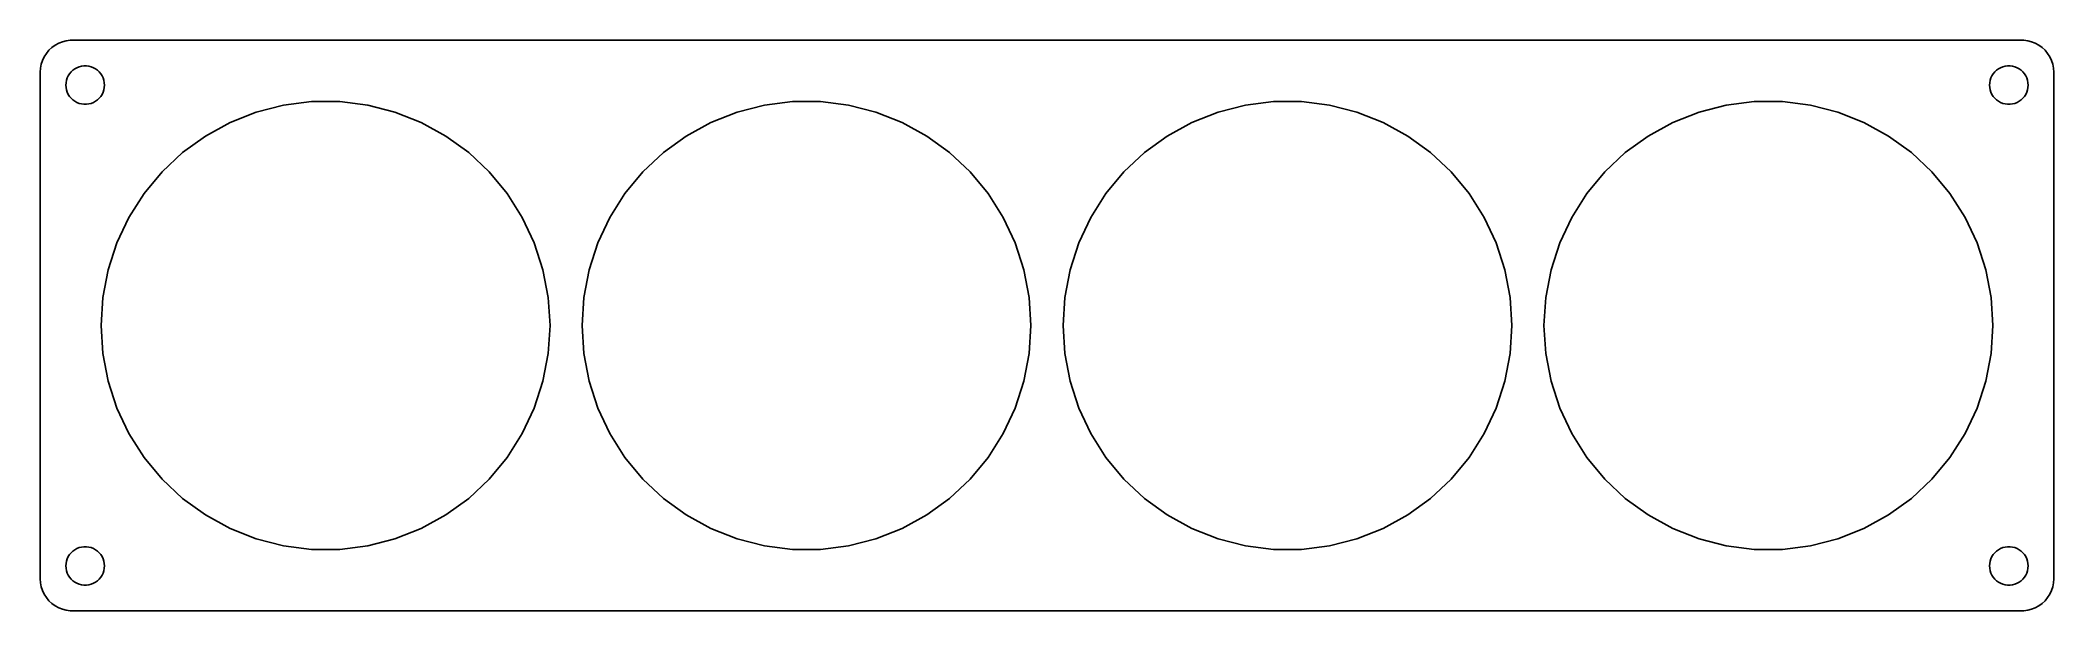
# Model space of a CAD drawing. Header units: metres. Extents: x -157 to 157, y 55 to 143.
import ezdxf

# ---------------------------------------------------------------- set-up
doc = ezdxf.new("R2010")
doc.units = ezdxf.units.M

msp = doc.modelspace()

# ---------------------------------------------------------------- linework, layer by layer
for p, q in [((-156.045, 141.439), (-156.382, 140.909)), ((-155.645, 141.923), (-156.045, 141.439)), ((-155.187, 142.353), (-155.645, 141.923)), ((-154.679, 142.722), (-155.187, 142.353)), ((-154.129, 143.024), (-154.679, 142.722)), ((-153.545, 143.255), (-154.129, 143.024)), ((-152.937, 143.411), (-153.545, 143.255)), ((-152.314, 143.49), (-152.937, 143.411)), ((152.314, 143.49), (-152.314, 143.49)), ((152.937, 143.411), (152.314, 143.49)), ((153.545, 143.255), (152.937, 143.411)), ((154.129, 143.024), (153.545, 143.255)), ((154.679, 142.722), (154.129, 143.024)), ((155.187, 142.353), (154.679, 142.722)), ((155.645, 141.923), (155.187, 142.353)), ((156.045, 141.439), (155.645, 141.923)), ((156.382, 140.909), (156.045, 141.439)), ((-156.961, 139.127), (-157, 138.5)), ((-157, 138.5), (-157, 59.5)), ((-156.843, 139.743), (-156.961, 139.127)), ((-156.649, 140.341), (-156.843, 139.743)), ((-156.382, 140.909), (-156.649, 140.341)), ((-152.629, 137.945), (-152.427, 138.263)), ((-152.427, 138.263), (-152.187, 138.554)), ((-152.187, 138.554), (-151.912, 138.812)), ((-151.912, 138.812), (-151.607, 139.033)), ((-151.607, 139.033), (-151.277, 139.214)), ((-151.277, 139.214), (-150.927, 139.353)), ((-150.927, 139.353), (-150.562, 139.447)), ((-150.562, 139.447), (-150.188, 139.494)), ((-150.188, 139.494), (-149.812, 139.494)), ((-149.812, 139.494), (-149.438, 139.447)), ((-149.438, 139.447), (-149.073, 139.353)), ((-149.073, 139.353), (-148.723, 139.214)), ((-148.723, 139.214), (-148.393, 139.033)), ((-148.393, 139.033), (-148.088, 138.812)), ((-148.088, 138.812), (-147.813, 138.554)), ((-147.813, 138.554), (-147.573, 138.263)), ((-147.573, 138.263), (-147.371, 137.945)), ((147.371, 137.945), (147.573, 138.263)), ((147.573, 138.263), (147.813, 138.554)), ((147.813, 138.554), (148.088, 138.812)), ((148.088, 138.812), (148.393, 139.033)), ((148.393, 139.033), (148.723, 139.214)), ((148.723, 139.214), (149.073, 139.353)), ((149.073, 139.353), (149.438, 139.447)), ((149.438, 139.447), (149.812, 139.494)), ((149.812, 139.494), (150.188, 139.494)), ((150.188, 139.494), (150.562, 139.447)), ((150.562, 139.447), (150.927, 139.353)), ((150.927, 139.353), (151.277, 139.214)), ((151.277, 139.214), (151.607, 139.033)), ((151.607, 139.033), (151.912, 138.812)), ((151.912, 138.812), (152.187, 138.554)), ((152.187, 138.554), (152.427, 138.263)), ((152.427, 138.263), (152.629, 137.945)), ((156.649, 140.341), (156.382, 140.909)), ((156.843, 139.743), (156.649, 140.341)), ((156.961, 139.127), (156.843, 139.743)), ((157, 138.5), (156.961, 139.127)), ((157, 59.5), (157, 138.5)), ((-153, 136.5), (-152.976, 136.876)), ((-152.976, 136.124), (-153, 136.5)), ((-152.976, 136.876), (-152.906, 137.246)), ((-152.906, 135.754), (-152.976, 136.124)), ((-152.906, 137.246), (-152.789, 137.604)), ((-152.789, 135.396), (-152.906, 135.754)), ((-152.789, 137.604), (-152.629, 137.945)), ((-152.629, 135.055), (-152.789, 135.396)), ((-152.427, 134.737), (-152.629, 135.055)), ((-147.371, 135.055), (-147.573, 134.737)), ((-147.371, 137.945), (-147.211, 137.604)), ((-147.211, 135.396), (-147.371, 135.055)), ((-147.211, 137.604), (-147.094, 137.246)), ((-147.094, 135.754), (-147.211, 135.396)), ((-147.094, 137.246), (-147.024, 136.876)), ((-147.024, 136.124), (-147.094, 135.754)), ((-147.024, 136.876), (-147, 136.5)), ((-147, 136.5), (-147.024, 136.124)), ((147, 136.5), (147.024, 136.876)), ((147.024, 136.124), (147, 136.5)), ((147.024, 136.876), (147.094, 137.246)), ((147.094, 135.754), (147.024, 136.124)), ((147.094, 137.246), (147.211, 137.604)), ((147.211, 135.396), (147.094, 135.754)), ((147.211, 137.604), (147.371, 137.945)), ((147.371, 135.055), (147.211, 135.396)), ((147.573, 134.737), (147.371, 135.055)), ((152.629, 135.055), (152.427, 134.737)), ((152.629, 137.945), (152.789, 137.604)), ((152.789, 135.396), (152.629, 135.055)), ((152.789, 137.604), (152.906, 137.246)), ((152.906, 135.754), (152.789, 135.396)), ((152.906, 137.246), (152.976, 136.876)), ((152.976, 136.124), (152.906, 135.754)), ((152.976, 136.876), (153, 136.5)), ((153, 136.5), (152.976, 136.124)), ((-152.187, 134.446), (-152.427, 134.737)), ((-151.912, 134.188), (-152.187, 134.446)), ((-151.607, 133.967), (-151.912, 134.188)), ((-151.277, 133.786), (-151.607, 133.967)), ((-150.927, 133.647), (-151.277, 133.786)), ((-150.562, 133.553), (-150.927, 133.647)), ((-150.188, 133.506), (-150.562, 133.553)), ((-149.812, 133.506), (-150.188, 133.506)), ((-149.438, 133.553), (-149.812, 133.506)), ((-149.073, 133.647), (-149.438, 133.553)), ((-148.723, 133.786), (-149.073, 133.647)), ((-148.393, 133.967), (-148.723, 133.786)), ((-148.088, 134.188), (-148.393, 133.967)), ((-147.813, 134.446), (-148.088, 134.188)), ((-147.573, 134.737), (-147.813, 134.446)), ((-127.402, 130.669), (-123.316, 132.287)), ((-123.316, 132.287), (-119.058, 133.38)), ((-119.058, 133.38), (-114.698, 133.931)), ((-114.698, 133.931), (-110.302, 133.931)), ((-110.302, 133.931), (-105.942, 133.38)), ((-105.942, 133.38), (-101.684, 132.287)), ((-101.684, 132.287), (-97.5977, 130.669)), ((-52.4023, 130.669), (-48.3156, 132.287)), ((-48.3156, 132.287), (-44.0583, 133.38)), ((-44.0583, 133.38), (-39.6977, 133.931)), ((-39.6977, 133.931), (-35.3023, 133.931)), ((-35.3023, 133.931), (-30.9417, 133.38)), ((-30.9417, 133.38), (-26.6844, 132.287)), ((-26.6844, 132.287), (-22.5977, 130.669)), ((22.5977, 130.669), (26.6844, 132.287)), ((26.6844, 132.287), (30.9417, 133.38)), ((30.9417, 133.38), (35.3023, 133.931)), ((35.3023, 133.931), (39.6977, 133.931)), ((39.6977, 133.931), (44.0583, 133.38)), ((44.0583, 133.38), (48.3156, 132.287)), ((48.3156, 132.287), (52.4023, 130.669)), ((97.5977, 130.669), (101.684, 132.287)), ((101.684, 132.287), (105.942, 133.38)), ((105.942, 133.38), (110.302, 133.931)), ((110.302, 133.931), (114.698, 133.931)), ((114.698, 133.931), (119.058, 133.38)), ((119.058, 133.38), (123.316, 132.287)), ((123.316, 132.287), (127.402, 130.669)), ((147.813, 134.446), (147.573, 134.737)), ((148.088, 134.188), (147.813, 134.446)), ((148.393, 133.967), (148.088, 134.188)), ((148.723, 133.786), (148.393, 133.967)), ((149.073, 133.647), (148.723, 133.786)), ((149.438, 133.553), (149.073, 133.647)), ((149.812, 133.506), (149.438, 133.553)), ((150.188, 133.506), (149.812, 133.506)), ((150.562, 133.553), (150.188, 133.506)), ((150.927, 133.647), (150.562, 133.553)), ((151.277, 133.786), (150.927, 133.647)), ((151.607, 133.967), (151.277, 133.786)), ((151.912, 134.188), (151.607, 133.967)), ((152.187, 134.446), (151.912, 134.188)), ((152.427, 134.737), (152.187, 134.446)), ((-131.254, 128.551), (-127.402, 130.669)), ((-97.5977, 130.669), (-93.7461, 128.551)), ((-56.2539, 128.551), (-52.4023, 130.669)), ((-22.5977, 130.669), (-18.746, 128.551)), ((18.746, 128.551), (22.5977, 130.669)), ((52.4023, 130.669), (56.2539, 128.551)), ((93.7461, 128.551), (97.5977, 130.669)), ((127.402, 130.669), (131.254, 128.551)), ((-138.014, 122.959), (-134.81, 125.968)), ((-134.81, 125.968), (-131.254, 128.551)), ((-93.7461, 128.551), (-90.1902, 125.968)), ((-90.1902, 125.968), (-86.9861, 122.959)), ((-63.0139, 122.959), (-59.8098, 125.968)), ((-59.8098, 125.968), (-56.2539, 128.551)), ((-18.746, 128.551), (-15.1902, 125.968)), ((-15.1902, 125.968), (-11.9861, 122.959)), ((11.9861, 122.959), (15.1902, 125.968)), ((15.1902, 125.968), (18.746, 128.551)), ((56.2539, 128.551), (59.8098, 125.968)), ((59.8098, 125.968), (63.0139, 122.959)), ((86.9861, 122.959), (90.1902, 125.968)), ((90.1902, 125.968), (93.7461, 128.551)), ((131.254, 128.551), (134.81, 125.968)), ((134.81, 125.968), (138.014, 122.959)), ((-140.816, 119.572), (-138.014, 122.959)), ((-86.9861, 122.959), (-84.1844, 119.572)), ((-65.8156, 119.572), (-63.0139, 122.959)), ((-11.9861, 122.959), (-9.1844, 119.572)), ((9.1844, 119.572), (11.9861, 122.959)), ((63.0139, 122.959), (65.8156, 119.572)), ((84.1844, 119.572), (86.9861, 122.959)), ((138.014, 122.959), (140.816, 119.572)), ((-143.171, 115.861), (-140.816, 119.572)), ((-84.1844, 119.572), (-81.8293, 115.861)), ((-68.1707, 115.861), (-65.8156, 119.572)), ((-9.1844, 119.572), (-6.8293, 115.861)), ((6.8293, 115.861), (9.1844, 119.572)), ((65.8156, 119.572), (68.1707, 115.861)), ((81.8293, 115.861), (84.1844, 119.572)), ((140.816, 119.572), (143.171, 115.861)), ((-145.042, 111.884), (-143.171, 115.861)), ((-81.8293, 115.861), (-79.9578, 111.884)), ((-70.0422, 111.884), (-68.1707, 115.861)), ((-6.8293, 115.861), (-4.9578, 111.884)), ((4.9578, 111.884), (6.8293, 115.861)), ((68.1707, 115.861), (70.0422, 111.884)), ((79.9578, 111.884), (81.8293, 115.861)), ((143.171, 115.861), (145.042, 111.884)), ((-146.4, 107.704), (-145.042, 111.884)), ((-79.9578, 111.884), (-78.5996, 107.704)), ((-71.4004, 107.704), (-70.0422, 111.884)), ((-4.9578, 111.884), (-3.5996, 107.704)), ((3.5996, 107.704), (4.9578, 111.884)), ((70.0422, 111.884), (71.4004, 107.704)), ((78.5996, 107.704), (79.9578, 111.884)), ((145.042, 111.884), (146.4, 107.704)), ((-147.224, 103.387), (-146.4, 107.704)), ((-78.5996, 107.704), (-77.776, 103.387)), ((-72.224, 103.387), (-71.4004, 107.704)), ((-3.5996, 107.704), (-2.776, 103.387)), ((2.776, 103.387), (3.5996, 107.704)), ((71.4004, 107.704), (72.224, 103.387)), ((77.776, 103.387), (78.5996, 107.704)), ((146.4, 107.704), (147.224, 103.387)), ((-147.5, 99), (-147.224, 103.387)), ((-77.776, 103.387), (-77.5, 99)), ((-72.5, 99), (-72.224, 103.387)), ((-2.776, 103.387), (-2.5, 99)), ((2.5, 99), (2.776, 103.387)), ((72.224, 103.387), (72.5, 99)), ((77.5, 99), (77.776, 103.387)), ((147.224, 103.387), (147.5, 99)), ((-147.224, 94.6133), (-147.5, 99)), ((-77.5, 99), (-77.776, 94.6133)), ((-72.224, 94.6133), (-72.5, 99)), ((-2.5, 99), (-2.776, 94.6133)), ((2.776, 94.6133), (2.5, 99)), ((72.5, 99), (72.224, 94.6133)), ((77.776, 94.6133), (77.5, 99)), ((147.5, 99), (147.224, 94.6133)), ((-146.4, 90.2959), (-147.224, 94.6133)), ((-77.776, 94.6133), (-78.5996, 90.2959)), ((-71.4004, 90.2959), (-72.224, 94.6133)), ((-2.776, 94.6133), (-3.5996, 90.2959)), ((3.5996, 90.2959), (2.776, 94.6133)), ((72.224, 94.6133), (71.4004, 90.2959)), ((78.5996, 90.2959), (77.776, 94.6133)), ((147.224, 94.6133), (146.4, 90.2959)), ((-145.042, 86.1156), (-146.4, 90.2959)), ((-78.5996, 90.2959), (-79.9578, 86.1156)), ((-70.0422, 86.1156), (-71.4004, 90.2959)), ((-3.5996, 90.2959), (-4.9578, 86.1156)), ((4.9578, 86.1156), (3.5996, 90.2959)), ((71.4004, 90.2959), (70.0422, 86.1156)), ((79.9578, 86.1156), (78.5996, 90.2959)), ((146.4, 90.2959), (145.042, 86.1156)), ((-143.171, 82.1386), (-145.042, 86.1156)), ((-79.9578, 86.1156), (-81.8293, 82.1386)), ((-68.1707, 82.1386), (-70.0422, 86.1156)), ((-4.9578, 86.1156), (-6.8293, 82.1386)), ((6.8293, 82.1386), (4.9578, 86.1156)), ((70.0422, 86.1156), (68.1707, 82.1386)), ((81.8293, 82.1386), (79.9578, 86.1156)), ((145.042, 86.1156), (143.171, 82.1386)), ((-140.816, 78.4275), (-143.171, 82.1386)), ((-81.8293, 82.1386), (-84.1844, 78.4275)), ((-65.8156, 78.4275), (-68.1707, 82.1386)), ((-6.8293, 82.1386), (-9.1844, 78.4275)), ((9.1844, 78.4275), (6.8293, 82.1386)), ((68.1707, 82.1386), (65.8156, 78.4275)), ((84.1844, 78.4275), (81.8293, 82.1386)), ((143.171, 82.1386), (140.816, 78.4275)), ((-138.014, 75.0409), (-140.816, 78.4275)), ((-84.1844, 78.4275), (-86.9861, 75.0409)), ((-63.0139, 75.0409), (-65.8156, 78.4275)), ((-9.1844, 78.4275), (-11.9861, 75.0409)), ((11.9861, 75.0409), (9.1844, 78.4275)), ((65.8156, 78.4275), (63.0139, 75.0409)), ((86.9861, 75.0409), (84.1844, 78.4275)), ((140.816, 78.4275), (138.014, 75.0409)), ((-134.81, 72.032), (-138.014, 75.0409)), ((-86.9861, 75.0409), (-90.1902, 72.032)), ((-59.8098, 72.032), (-63.0139, 75.0409)), ((-11.9861, 75.0409), (-15.1902, 72.032)), ((15.1902, 72.032), (11.9861, 75.0409)), ((63.0139, 75.0409), (59.8098, 72.032)), ((90.1902, 72.032), (86.9861, 75.0409)), ((138.014, 75.0409), (134.81, 72.032)), ((-131.254, 69.4485), (-134.81, 72.032)), ((-127.402, 67.3311), (-131.254, 69.4485)), ((-93.7461, 69.4485), (-97.5977, 67.3311)), ((-90.1902, 72.032), (-93.7461, 69.4485)), ((-56.2539, 69.4485), (-59.8098, 72.032)), ((-52.4023, 67.3311), (-56.2539, 69.4485)), ((-18.746, 69.4485), (-22.5977, 67.3311)), ((-15.1902, 72.032), (-18.746, 69.4485)), ((18.746, 69.4485), (15.1902, 72.032)), ((22.5977, 67.3311), (18.746, 69.4485)), ((56.2539, 69.4485), (52.4023, 67.3311)), ((59.8098, 72.032), (56.2539, 69.4485)), ((93.7461, 69.4485), (90.1902, 72.032)), ((97.5977, 67.3311), (93.7461, 69.4485)), ((131.254, 69.4485), (127.402, 67.3311)), ((134.81, 72.032), (131.254, 69.4485)), ((-123.316, 65.713), (-127.402, 67.3311)), ((-97.5977, 67.3311), (-101.684, 65.713)), ((-48.3156, 65.713), (-52.4023, 67.3311)), ((-22.5977, 67.3311), (-26.6844, 65.713)), ((26.6844, 65.713), (22.5977, 67.3311)), ((52.4023, 67.3311), (48.3156, 65.713)), ((101.684, 65.713), (97.5977, 67.3311)), ((127.402, 67.3311), (123.316, 65.713)), ((-152.789, 62.6044), (-152.629, 62.9453)), ((-152.629, 62.9453), (-152.427, 63.2634)), ((-152.427, 63.2634), (-152.187, 63.5536)), ((-152.187, 63.5536), (-151.912, 63.8115)), ((-151.912, 63.8115), (-151.607, 64.033)), ((-151.607, 64.033), (-151.277, 64.2145)), ((-151.277, 64.2145), (-150.927, 64.3532)), ((-150.927, 64.3532), (-150.562, 64.4469)), ((-150.562, 64.4469), (-150.188, 64.4941)), ((-150.188, 64.4941), (-149.812, 64.4941)), ((-149.812, 64.4941), (-149.438, 64.4469)), ((-149.438, 64.4469), (-149.073, 64.3532)), ((-149.073, 64.3532), (-148.723, 64.2145)), ((-148.723, 64.2145), (-148.393, 64.033)), ((-148.393, 64.033), (-148.088, 63.8115)), ((-148.088, 63.8115), (-147.813, 63.5536)), ((-147.813, 63.5536), (-147.573, 63.2634)), ((-147.573, 63.2634), (-147.371, 62.9453)), ((-147.371, 62.9453), (-147.211, 62.6044)), ((-119.058, 64.6199), (-123.316, 65.713)), ((-114.698, 64.0691), (-119.058, 64.6199)), ((-110.302, 64.0691), (-114.698, 64.0691)), ((-105.942, 64.6199), (-110.302, 64.0691)), ((-101.684, 65.713), (-105.942, 64.6199)), ((-44.0583, 64.6199), (-48.3156, 65.713)), ((-39.6977, 64.0691), (-44.0583, 64.6199)), ((-35.3023, 64.0691), (-39.6977, 64.0691)), ((-30.9417, 64.6199), (-35.3023, 64.0691)), ((-26.6844, 65.713), (-30.9417, 64.6199)), ((30.9417, 64.6199), (26.6844, 65.713)), ((35.3023, 64.0691), (30.9417, 64.6199)), ((39.6977, 64.0691), (35.3023, 64.0691)), ((44.0583, 64.6199), (39.6977, 64.0691)), ((48.3156, 65.713), (44.0583, 64.6199)), ((105.942, 64.6199), (101.684, 65.713)), ((110.302, 64.0691), (105.942, 64.6199)), ((114.698, 64.0691), (110.302, 64.0691)), ((119.058, 64.6199), (114.698, 64.0691)), ((123.316, 65.713), (119.058, 64.6199)), ((147.211, 62.6044), (147.371, 62.9453)), ((147.371, 62.9453), (147.573, 63.2634)), ((147.573, 63.2634), (147.813, 63.5536)), ((147.813, 63.5536), (148.088, 63.8115)), ((148.088, 63.8115), (148.393, 64.033)), ((148.393, 64.033), (148.723, 64.2145)), ((148.723, 64.2145), (149.073, 64.3532)), ((149.073, 64.3532), (149.438, 64.4469)), ((149.438, 64.4469), (149.812, 64.4941)), ((149.812, 64.4941), (150.188, 64.4941)), ((150.188, 64.4941), (150.562, 64.4469)), ((150.562, 64.4469), (150.927, 64.3532)), ((150.927, 64.3532), (151.277, 64.2145)), ((151.277, 64.2145), (151.607, 64.033)), ((151.607, 64.033), (151.912, 63.8115)), ((151.912, 63.8115), (152.187, 63.5536)), ((152.187, 63.5536), (152.427, 63.2634)), ((152.427, 63.2634), (152.629, 62.9453)), ((152.629, 62.9453), (152.789, 62.6044)), ((-153, 61.5), (-152.976, 61.876)), ((-152.976, 61.124), (-153, 61.5)), ((-152.976, 61.876), (-152.906, 62.2461)), ((-152.906, 60.7539), (-152.976, 61.124)), ((-152.906, 62.2461), (-152.789, 62.6044)), ((-152.789, 60.3956), (-152.906, 60.7539)), ((-152.629, 60.0547), (-152.789, 60.3956)), ((-152.427, 59.7366), (-152.629, 60.0547)), ((-152.187, 59.4464), (-152.427, 59.7366)), ((-147.573, 59.7366), (-147.813, 59.4464)), ((-147.371, 60.0547), (-147.573, 59.7366)), ((-147.211, 60.3956), (-147.371, 60.0547)), ((-147.211, 62.6044), (-147.094, 62.2461)), ((-147.094, 60.7539), (-147.211, 60.3956)), ((-147.094, 62.2461), (-147.024, 61.876)), ((-147.024, 61.124), (-147.094, 60.7539)), ((-147.024, 61.876), (-147, 61.5)), ((-147, 61.5), (-147.024, 61.124)), ((147, 61.5), (147.024, 61.876)), ((147.024, 61.124), (147, 61.5)), ((147.024, 61.876), (147.094, 62.2461)), ((147.094, 60.7539), (147.024, 61.124)), ((147.094, 62.2461), (147.211, 62.6044)), ((147.211, 60.3956), (147.094, 60.7539)), ((147.371, 60.0547), (147.211, 60.3956)), ((147.573, 59.7366), (147.371, 60.0547)), ((147.813, 59.4464), (147.573, 59.7366)), ((152.427, 59.7366), (152.187, 59.4464)), ((152.629, 60.0547), (152.427, 59.7366)), ((152.789, 60.3956), (152.629, 60.0547)), ((152.789, 62.6044), (152.906, 62.2461)), ((152.906, 60.7539), (152.789, 60.3956)), ((152.906, 62.2461), (152.976, 61.876)), ((152.976, 61.124), (152.906, 60.7539)), ((152.976, 61.876), (153, 61.5)), ((153, 61.5), (152.976, 61.124)), ((-157, 59.5), (-156.961, 58.8733)), ((-156.961, 58.8733), (-156.843, 58.2566)), ((-156.843, 58.2566), (-156.649, 57.6594)), ((-156.649, 57.6594), (-156.382, 57.0912)), ((-156.382, 57.0912), (-156.045, 56.5611)), ((-156.045, 56.5611), (-155.645, 56.0773)), ((-151.912, 59.1885), (-152.187, 59.4464)), ((-151.607, 58.967), (-151.912, 59.1885)), ((-151.277, 58.7855), (-151.607, 58.967)), ((-150.927, 58.6468), (-151.277, 58.7855)), ((-150.562, 58.5531), (-150.927, 58.6468)), ((-150.188, 58.5059), (-150.562, 58.5531)), ((-149.812, 58.5059), (-150.188, 58.5059)), ((-149.438, 58.5531), (-149.812, 58.5059)), ((-149.073, 58.6468), (-149.438, 58.5531)), ((-148.723, 58.7855), (-149.073, 58.6468)), ((-148.393, 58.967), (-148.723, 58.7855)), ((-148.088, 59.1885), (-148.393, 58.967)), ((-147.813, 59.4464), (-148.088, 59.1885)), ((148.088, 59.1885), (147.813, 59.4464)), ((148.393, 58.967), (148.088, 59.1885)), ((148.723, 58.7855), (148.393, 58.967)), ((149.073, 58.6468), (148.723, 58.7855)), ((149.438, 58.5531), (149.073, 58.6468)), ((149.812, 58.5059), (149.438, 58.5531)), ((150.188, 58.5059), (149.812, 58.5059)), ((150.562, 58.5531), (150.188, 58.5059)), ((150.927, 58.6468), (150.562, 58.5531)), ((151.277, 58.7855), (150.927, 58.6468)), ((151.607, 58.967), (151.277, 58.7855)), ((151.912, 59.1885), (151.607, 58.967)), ((152.187, 59.4464), (151.912, 59.1885)), ((155.645, 56.0773), (156.045, 56.5611)), ((156.045, 56.5611), (156.382, 57.0912)), ((156.382, 57.0912), (156.649, 57.6594)), ((156.649, 57.6594), (156.843, 58.2566)), ((156.843, 58.2566), (156.961, 58.8733)), ((156.961, 58.8733), (157, 59.5)), ((-155.645, 56.0773), (-155.187, 55.6474)), ((-155.187, 55.6474), (-154.679, 55.2784)), ((-154.679, 55.2784), (-154.129, 54.9759)), ((-154.129, 54.9759), (-153.545, 54.7447)), ((-153.545, 54.7447), (-152.937, 54.5886)), ((-152.937, 54.5886), (-152.314, 54.5099)), ((-152.314, 54.5099), (152.314, 54.5099)), ((152.314, 54.5099), (152.937, 54.5886)), ((152.937, 54.5886), (153.545, 54.7447)), ((153.545, 54.7447), (154.129, 54.9759)), ((154.129, 54.9759), (154.679, 55.2784)), ((154.679, 55.2784), (155.187, 55.6474)), ((155.187, 55.6474), (155.645, 56.0773))]:
    msp.add_line(p, q)

doc.saveas('drawing.dxf')
